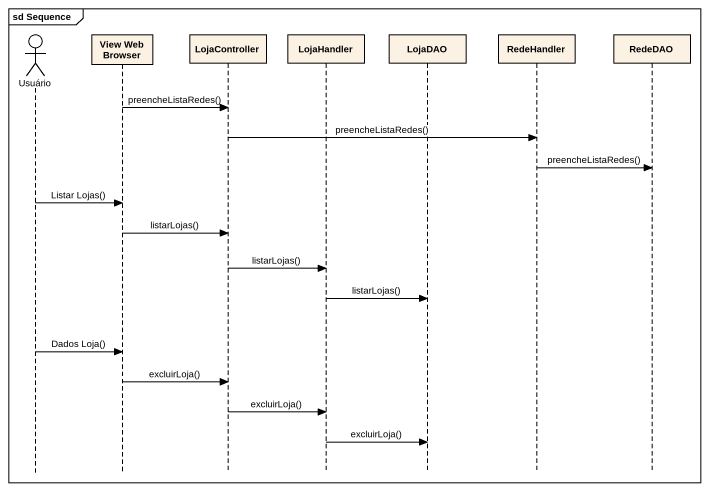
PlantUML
@startuml
mainframe sd Sequence
hide footbox
actor Usuário
participant "View Web Browser" as View_Web_Browser
participant LojaController
participant LojaHandler
participant LojaDAO
participant RedeHandler
participant RedeDAO

View_Web_Browser -> LojaController : preencheListaRedes()
LojaController -> RedeHandler : preencheListaRedes()
RedeHandler -> RedeDAO : preencheListaRedes()
Usuário -> View_Web_Browser : Listar Lojas()
View_Web_Browser -> LojaController : listarLojas()
LojaController -> LojaHandler : listarLojas()
LojaHandler -> LojaDAO : listarLojas()
Usuário -> View_Web_Browser : Dados Loja()
View_Web_Browser -> LojaController : excluirLoja()
LojaController -> LojaHandler : excluirLoja()
LojaHandler -> LojaDAO : excluirLoja()
@enduml
